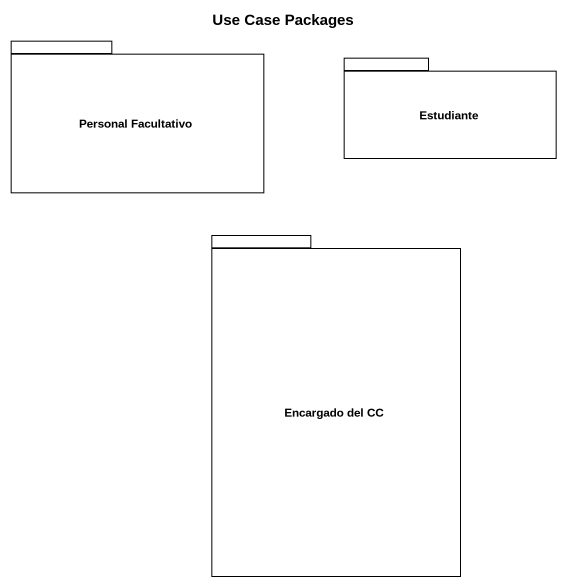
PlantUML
@startuml
title Use Case Packages
package "Personal Facultativo" as Personal_Facultativo {
}
package Estudiante {
}
package "Encargado del CC" as Encargado_del_CC {
}
@enduml
